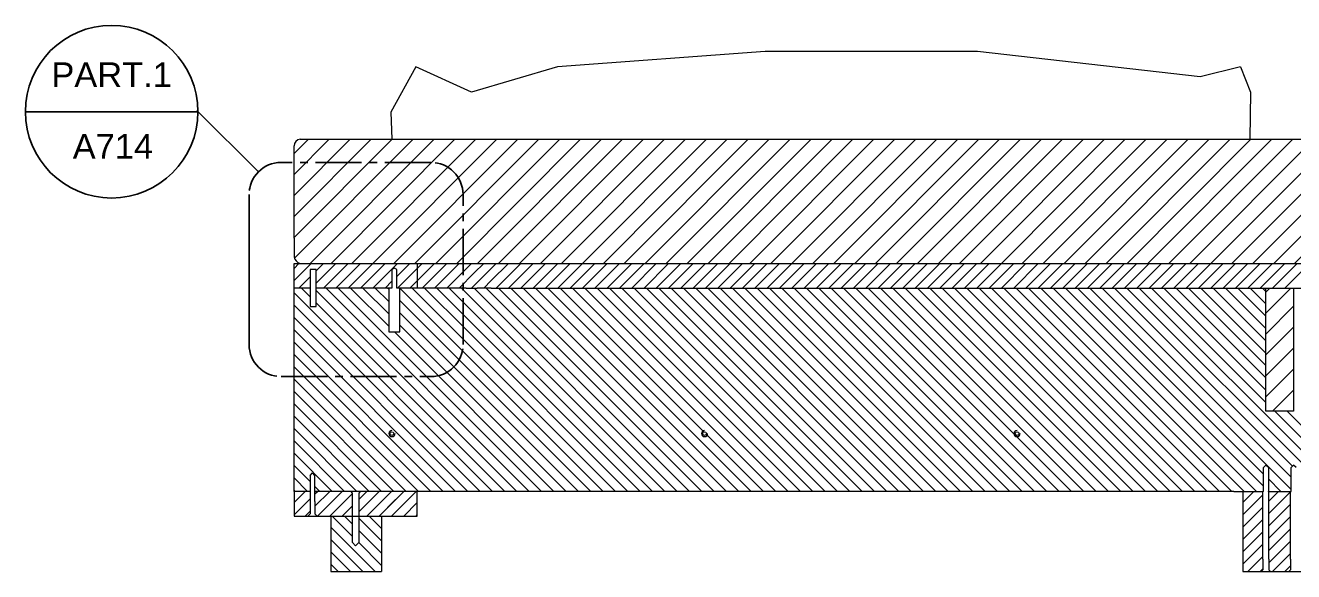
# Model space of a CAD drawing. Header units: centimetres. Extents: x -2268 to 4168, y -1681 to 1458.
# Drawn here: x 83.9 to 186.8, y 712.8 to 757.1 of the extents above; entities that cross this region are included whole.
import ezdxf
from ezdxf.enums import TextEntityAlignment as Align

# ---------------------------------------------------------------- set-up
doc = ezdxf.new("R2010")
doc.units = ezdxf.units.CM
doc.linetypes.add('CENTER2', pattern=[1.125, 0.75, -0.125, 0.125, -0.125])
doc.layers.get('0').update_dxf_attribs({"color": 5})
doc.layers.add('A-SECT A-MCUT', color=7, linetype='Continuous', lineweight=35)
for name, color, linetype in [('ARREDI_attrezzature', 175, 'Continuous'), ('filatura', 8, 'Continuous'), ('particolari', 6, 'Continuous')]:
    doc.layers.add(name, color=color, linetype=linetype)
doc.styles.add('ARIAL', font='Arial.ttf')
pattern_1 = [(45, (-322.3831, 524.3159), (-0.85, 0.85), [])]

msp = doc.modelspace()

# ---------------------------------------------------------------- hatches: boundary and pattern name
h = msp.add_hatch()
h.set_pattern_fill('JIS_WOOD', color=175)
h.set_pattern_definition([(45, (-322.3831, 524.3159), (-0.5, 0.5), [])])
h.paths.add_polyline_path([(115.6655, 717.2679), (115.6655, 719.2679), (113.5688, 719.2679), (111.5688, 717.2679)])
at = {"layer": 'ARREDI_attrezzature'}
h = msp.add_hatch(dxfattribs=at)
h.set_pattern_fill('JIS_WOOD', color=256, scale=1.7)
h.set_pattern_definition(pattern_1)
h.paths.add_polyline_path([(106.1655, 747.8274, 0.4024058), (105.6655, 747.2976), (105.6655, 745.7976), (105.6655, 739.7976), (105.6655, 738.2976, 0.27565902), (106.1655, 737.7679), (121.6655, 737.7679), (249.6655, 737.7679), (265.1655, 737.7679, 0.27565902), (265.6655, 738.2976), (265.6655, 739.7976), (265.6655, 745.7976), (265.6655, 747.3068, 0.42612074), (265.1138, 747.8274)])
at = {"layer": 'particolari'}
h = msp.add_hatch(dxfattribs=at)
h.set_pattern_fill('JIS_WOOD', color=175, scale=1.7)
h.set_pattern_definition(pattern_1)
h.paths.add_polyline_path([(184.5387, 725.7679), (186.7851, 725.7679), (186.7851, 735.7679), (184.5387, 735.7679)])

# ---------------------------------------------------------------- linework, layer by layer
for p, q in [((143.8894, 754.9428), (127.0584, 753.7123)), ((161.1308, 754.9428), (143.8894, 754.9428)), ((179.1932, 752.892), (161.1308, 754.9428)), ((115.5642, 753.7123), (113.5116, 750.0209)), ((120.0798, 751.6615), (115.5642, 753.7123)), ((127.0584, 753.7123), (120.0798, 751.6615)), ((182.4773, 753.7123), (179.1932, 752.892)), ((182.4773, 753.7123), (183.2983, 751.6615)), ((183.2983, 751.6615), (183.2216, 747.8274)), ((113.5116, 750.0209), (113.5973, 747.8274)), ((105.6655, 745.7976), (105.6655, 747.2976)), ((105.6655, 745.7976), (105.6655, 747.2976)), ((106.1655, 747.8274), (265.1655, 747.8274)), ((105.6655, 739.7976), (105.6655, 745.7976)), ((105.6655, 739.7976), (105.6655, 738.2976)), ((105.6655, 735.7679), (105.6655, 737.7679)), ((105.6655, 737.7679), (121.6655, 737.7679)), ((115.6655, 737.7679), (115.6655, 735.7679)), ((121.6655, 737.7679), (249.6655, 737.7679)), ((105.6655, 719.2679), (105.6655, 735.7679)), ((106.9655, 735.7679), (105.6655, 735.7679)), ((113.6121, 735.7679), (107.4655, 735.7679)), ((119.6387, 735.7679), (114.0121, 735.7679)), ((115.6655, 735.7679), (114.3655, 735.7679)), ((119.6387, 735.7679), (119.6387, 735.7679)), ((119.6387, 735.7679), (120.2887, 735.7679)), ((120.2887, 735.7679), (120.5387, 735.7679)), ((120.5387, 735.7679), (120.5387, 735.7679)), ((121.6655, 735.7679), (120.5387, 735.7679)), ((121.6655, 735.7679), (181.9377, 735.7679)), ((181.9377, 735.7679), (249.6655, 735.7679)), ((184.5387, 725.7679), (184.5387, 735.7679)), ((186.7851, 735.7679), (186.7851, 725.7679)), ((186.7851, 725.7679), (184.5387, 725.7679)), ((106.9655, 719.2679), (105.6655, 719.2679)), ((105.6655, 719.2679), (105.6655, 717.2679)), ((121.6655, 719.2679), (107.3655, 719.2679)), ((115.6655, 717.2679), (115.6655, 719.2679)), ((181.9378, 719.2679), (121.6655, 719.2679)), ((181.9378, 719.2679), (182.6655, 719.2679)), ((182.6655, 719.2679), (182.6655, 712.7679)), ((182.6655, 719.2679), (184.2887, 719.2679)), ((184.7887, 719.2679), (186.5351, 719.2679)), ((105.6655, 717.2679), (108.6655, 717.2679)), ((105.6655, 717.2679), (110.4155, 717.2679)), ((105.6655, 717.2679), (115.6655, 717.2679)), ((108.6655, 717.2679), (108.6655, 712.7679)), ((110.9155, 717.2679), (113.9155, 717.2679)), ((112.7621, 717.2679), (112.7621, 712.7679)), ((108.6655, 712.7679), (112.7621, 712.7679)), ((182.6655, 712.7679), (188.6655, 712.7679))]:
    msp.add_line(p, q)
for centre, radius, start, end in [((106.1913, 747.3022), 0.5259, 92.816176, 180.496737), ((106.1913, 747.3022), 0.5259, 92.816176, 180.496737), ((106.3594, 738.4518), 0.7109, 192.520843, 254.166243)]:
    msp.add_arc(centre, radius, start, end)
at = {"layer": 'A-SECT A-MCUT'}
for p, q in [((83.8646, 750.0681), (97.8646, 750.0681)), ((97.7871, 750.174), (102.7754, 745.1857))]:
    msp.add_line(p, q, dxfattribs=at)
at = {"layer": 'A-SECT A-MCUT', "linetype": 'CENTER2', "ltscale": 5}
msp.add_lwpolyline([(102.0155, 731.1894, 0.41421356), (104.6206, 728.5842), (116.7779, 728.5842, 0.41421356), (119.3831, 731.1894), (119.3831, 743.3467, 0.41421356), (116.7779, 745.9519), (104.6206, 745.9519, 0.41421356), (102.0155, 743.3467), (102.0155, 731.1894), (102.0155, 743.3467)], format="xyb", dxfattribs=at)
at = {"layer": 'A-SECT A-MCUT'}
msp.add_circle((90.8646, 750.0681), 7, dxfattribs=at)
at = {"layer": 'ARREDI_attrezzature', "linetype": 'Continuous'}
for p, q in [((105.6655, 737.3645), (106.0688, 737.7679)), ((105.6655, 736.3645), (107.0688, 737.7679)), ((107.4655, 737.1645), (108.0688, 737.7679)), ((107.4655, 736.1645), (109.0688, 737.7679)), ((108.0688, 735.7679), (110.0688, 737.7679)), ((109.0688, 735.7679), (111.0688, 737.7679)), ((110.0688, 735.7679), (112.0688, 737.7679)), ((111.0688, 735.7679), (113.0688, 737.7679)), ((112.0688, 735.7679), (114.0688, 737.7679)), ((114.0121, 736.7111), (115.0688, 737.7679)), ((114.0688, 735.7679), (116.0688, 737.7679)), ((115.0688, 735.7679), (117.0688, 737.7679)), ((116.0688, 735.7679), (118.0688, 737.7679)), ((117.0688, 735.7679), (119.0688, 737.7679)), ((118.0688, 735.7679), (120.0688, 737.7679)), ((119.0688, 735.7679), (120.2887, 736.9877)), ((120.0688, 735.7679), (121.6655, 737.3645)), ((120.2887, 736.9877), (121.0688, 737.7679)), ((106.0688, 735.7679), (106.9655, 736.6645)), ((113.0688, 735.7679), (113.6121, 736.3111)), ((121.0688, 735.7679), (121.6655, 736.3645)), ((121.7621, 719.2679), (105.6655, 735.3645)), ((106.9655, 735.0645), (106.2621, 735.7679)), ((123.7621, 719.2679), (107.4655, 735.5645)), ((124.7621, 719.2679), (108.2621, 735.7679)), ((125.7621, 719.2679), (109.2621, 735.7679)), ((113.3621, 732.6679), (110.2621, 735.7679)), ((113.3621, 733.6679), (111.2621, 735.7679)), ((113.3621, 734.6679), (112.2621, 735.7679)), ((113.3621, 735.6679), (113.2621, 735.7679)), ((130.7621, 719.2679), (114.2621, 735.7679)), ((131.7621, 719.2679), (115.2621, 735.7679)), ((119.6387, 732.3913), (116.2621, 735.7679)), ((120.5387, 732.4913), (117.2621, 735.7679)), ((120.5387, 733.4913), (118.2621, 735.7679)), ((120.5387, 734.4913), (119.2621, 735.7679)), ((136.7621, 719.2679), (120.2887, 735.7679)), ((137.7621, 719.2679), (121.2621, 735.7679)), ((138.7621, 719.2679), (122.2621, 735.7679)), ((139.7621, 719.2679), (123.2621, 735.7679)), ((140.7621, 719.2679), (124.2621, 735.7679)), ((141.7621, 719.2679), (125.2621, 735.7679)), ((142.7621, 719.2679), (126.2621, 735.7679)), ((138.9234, 724.1065), (127.2621, 735.7679)), ((144.7621, 719.2679), (128.2621, 735.7679)), ((145.7621, 719.2679), (129.2621, 735.7679)), ((146.7621, 719.2679), (130.2621, 735.7679)), ((147.7621, 719.2679), (131.2621, 735.7679)), ((148.7621, 719.2679), (132.2621, 735.7679)), ((149.7621, 719.2679), (133.2621, 735.7679)), ((150.7621, 719.2679), (134.2621, 735.7679)), ((151.7621, 719.2679), (135.2621, 735.7679)), ((152.7621, 719.2679), (136.2621, 735.7679)), ((153.7621, 719.2679), (137.2621, 735.7679)), ((154.7621, 719.2679), (138.2621, 735.7679)), ((155.7621, 719.2679), (139.2621, 735.7679)), ((156.7621, 719.2679), (140.2621, 735.7679)), ((157.7621, 719.2679), (141.2621, 735.7679)), ((158.7621, 719.2679), (142.2621, 735.7679)), ((159.7621, 719.2679), (143.2621, 735.7679)), ((160.7621, 719.2679), (144.2621, 735.7679)), ((161.7621, 719.2679), (145.2621, 735.7679)), ((162.7621, 719.2679), (146.2621, 735.7679)), ((163.7621, 719.2679), (147.2621, 735.7679)), ((164.7621, 719.2679), (148.2621, 735.7679)), ((165.7621, 719.2679), (149.2621, 735.7679)), ((166.7621, 719.2679), (150.2621, 735.7679)), ((167.7621, 719.2679), (151.2621, 735.7679)), ((168.7621, 719.2679), (152.2621, 735.7679)), ((169.7621, 719.2679), (153.2621, 735.7679)), ((170.7621, 719.2679), (154.2621, 735.7679)), ((171.7621, 719.2679), (155.2621, 735.7679)), ((172.7621, 719.2679), (156.2621, 735.7679)), ((173.7621, 719.2679), (157.2621, 735.7679)), ((174.7621, 719.2679), (158.2621, 735.7679)), ((175.7621, 719.2679), (159.2621, 735.7679)), ((176.7621, 719.2679), (160.2621, 735.7679)), ((177.7621, 719.2679), (161.2621, 735.7679)), ((178.7621, 719.2679), (162.2621, 735.7679)), ((179.7621, 719.2679), (163.2621, 735.7679)), ((180.7621, 719.2679), (164.2621, 735.7679)), ((181.7621, 719.2679), (165.2621, 735.7679)), ((182.7621, 719.2679), (166.2621, 735.7679)), ((183.7621, 719.2679), (167.2621, 735.7679)), ((184.3387, 719.6913), (168.2621, 735.7679)), ((184.3458, 720.6841), (169.2621, 735.7679)), ((186.5923, 719.4377), (170.2621, 735.7679)), ((186.5923, 720.4377), (171.2621, 735.7679)), ((186.7055, 721.3244), (172.2621, 735.7679)), ((189.7621, 719.2679), (173.2621, 735.7679)), ((190.7621, 719.2679), (174.2621, 735.7679)), ((184.5458, 726.4841), (175.2621, 735.7679)), ((184.5458, 727.4841), (176.2621, 735.7679)), ((184.5458, 728.4841), (177.2621, 735.7679)), ((184.5458, 729.4841), (178.2621, 735.7679)), ((184.5458, 730.4841), (179.2621, 735.7679)), ((184.5458, 731.4841), (180.2621, 735.7679)), ((184.5458, 732.4841), (181.2621, 735.7679)), ((184.5458, 733.4841), (182.2621, 735.7679)), ((184.5458, 734.4841), (183.2621, 735.7679)), ((184.5458, 735.4841), (184.2621, 735.7679)), ((120.7621, 719.2679), (105.6655, 734.3645)), ((122.7621, 719.2679), (107.4655, 734.5645)), ((129.7621, 719.2679), (114.2621, 734.7679)), ((135.7621, 719.2679), (120.5387, 734.4913)), ((119.7621, 719.2679), (105.6655, 733.3645)), ((128.7621, 719.2679), (114.2621, 733.7679)), ((134.7621, 719.2679), (120.5387, 733.4913)), ((118.7621, 719.2679), (105.6655, 732.3645)), ((126.7621, 719.2679), (113.8215, 732.2084)), ((127.7621, 719.2679), (114.2621, 732.7679)), ((132.7621, 719.2679), (119.6387, 732.3913)), ((133.7621, 719.2679), (120.5387, 732.4913)), ((117.7621, 719.2679), (105.6655, 731.3645)), ((116.7621, 719.2679), (105.6655, 730.3645)), ((115.7621, 719.2679), (105.6655, 729.3645)), ((114.7621, 719.2679), (105.6655, 728.3645)), ((113.7621, 719.2679), (105.6655, 727.3645)), ((112.7621, 719.2679), (105.6655, 726.3645)), ((191.7621, 719.2679), (185.2621, 725.7679)), ((192.7621, 719.2679), (186.2621, 725.7679)), ((111.7621, 719.2679), (105.6655, 725.3645)), ((110.7621, 719.2679), (105.6655, 724.3645)), ((143.7621, 719.2679), (139.1193, 723.9106)), ((109.7621, 719.2679), (105.6655, 723.3645)), ((108.7621, 719.2679), (105.6655, 722.3645)), ((106.9655, 720.0645), (105.6655, 721.3645)), ((106.7621, 719.2679), (105.6655, 720.3645)), ((107.7621, 719.2679), (107.3655, 719.6645)), ((185.7621, 719.2679), (184.7458, 720.2841)), ((105.7621, 719.2679), (105.6655, 719.3645)), ((105.6655, 718.3645), (106.5688, 719.2679)), ((105.6655, 717.3645), (106.9655, 718.6645)), ((107.3655, 719.0645), (107.5688, 719.2679)), ((107.3655, 718.0645), (108.5688, 719.2679)), ((107.5688, 717.2679), (109.5688, 719.2679)), ((108.5688, 717.2679), (110.4155, 719.1145)), ((110.9155, 717.6145), (112.5688, 719.2679)), ((110.9155, 718.6145), (111.5688, 719.2679)), ((111.5688, 717.2679), (113.5688, 719.2679)), ((112.5688, 717.2679), (113.9155, 718.6145)), ((182.6655, 718.3645), (183.5688, 719.2679)), ((182.6655, 717.3645), (184.2887, 718.9877)), ((184.7621, 719.2679), (184.7387, 719.2913)), ((184.7887, 718.4877), (185.5688, 719.2679)), ((184.7887, 717.4877), (186.5351, 719.2341)), ((106.5688, 717.2679), (106.9655, 717.6645)), ((109.5688, 717.2679), (110.4155, 718.1145)), ((182.6655, 716.3645), (184.2887, 717.9877)), ((184.7887, 716.4877), (186.5351, 718.2341)), ((112.2621, 712.7679), (108.6655, 716.3645)), ((110.4155, 715.6145), (108.7621, 717.2679)), ((110.4155, 716.6145), (109.7621, 717.2679)), ((112.7621, 715.2679), (110.9155, 717.1145)), ((112.7621, 716.2679), (111.7621, 717.2679)), ((182.6655, 715.3645), (184.2887, 716.9877)), ((184.7887, 715.4877), (186.5351, 717.2341)), ((111.2621, 712.7679), (108.6655, 715.3645)), ((112.7621, 714.2679), (110.9155, 716.1145)), ((182.6655, 714.3645), (184.2887, 715.9877)), ((184.7887, 714.4877), (186.5351, 716.2341)), ((110.2621, 712.7679), (108.6655, 714.3645)), ((112.7621, 713.2679), (110.9138, 715.1162)), ((182.6655, 713.3645), (184.2887, 714.9877)), ((184.7887, 713.4877), (186.5351, 715.2341)), ((109.2621, 712.7679), (108.6655, 713.3645)), ((183.0688, 712.7679), (184.2887, 713.9877)), ((185.0688, 712.7679), (186.5351, 714.2341)), ((184.0688, 712.7679), (184.2887, 712.9877)), ((186.0688, 712.7679), (186.5351, 713.2341))]:
    msp.add_line(p, q, dxfattribs=at)
at = {"layer": 'ARREDI_attrezzature', "linetype": 'Continuous', "ltscale": 2}
for p, q in [((121.6655, 737.3645), (122.0688, 737.7679)), ((121.6655, 736.3645), (123.0688, 737.7679)), ((122.0688, 735.7679), (124.0688, 737.7679)), ((123.0688, 735.7679), (125.0688, 737.7679)), ((124.0688, 735.7679), (126.0688, 737.7679)), ((125.0688, 735.7679), (127.0688, 737.7679)), ((126.0688, 735.7679), (128.0688, 737.7679)), ((127.0688, 735.7679), (129.0688, 737.7679)), ((128.0688, 735.7679), (130.0688, 737.7679)), ((129.0688, 735.7679), (131.0688, 737.7679)), ((130.0688, 735.7679), (132.0688, 737.7679)), ((131.0688, 735.7679), (133.0688, 737.7679)), ((132.0688, 735.7679), (134.0688, 737.7679)), ((133.0688, 735.7679), (135.0688, 737.7679)), ((134.0688, 735.7679), (136.0688, 737.7679)), ((135.0688, 735.7679), (137.0688, 737.7679)), ((136.0688, 735.7679), (138.0688, 737.7679)), ((137.0688, 735.7679), (139.0688, 737.7679)), ((138.0688, 735.7679), (140.0688, 737.7679)), ((139.0688, 735.7679), (141.0688, 737.7679)), ((140.0688, 735.7679), (142.0688, 737.7679)), ((141.0688, 735.7679), (143.0688, 737.7679)), ((142.0688, 735.7679), (144.0688, 737.7679)), ((143.0688, 735.7679), (145.0688, 737.7679)), ((144.0688, 735.7679), (146.0688, 737.7679)), ((145.0688, 735.7679), (147.0688, 737.7679)), ((146.0688, 735.7679), (148.0688, 737.7679)), ((147.0688, 735.7679), (149.0688, 737.7679)), ((148.0688, 735.7679), (150.0688, 737.7679)), ((149.0688, 735.7679), (151.0688, 737.7679)), ((150.0688, 735.7679), (152.0688, 737.7679)), ((151.0688, 735.7679), (153.0688, 737.7679)), ((152.0688, 735.7679), (154.0688, 737.7679)), ((153.0688, 735.7679), (155.0688, 737.7679)), ((154.0688, 735.7679), (156.0688, 737.7679)), ((155.0688, 735.7679), (157.0688, 737.7679)), ((156.0688, 735.7679), (158.0688, 737.7679)), ((157.0688, 735.7679), (159.0688, 737.7679)), ((158.0688, 735.7679), (160.0688, 737.7679)), ((159.0688, 735.7679), (161.0688, 737.7679)), ((160.0688, 735.7679), (162.0688, 737.7679)), ((161.0688, 735.7679), (163.0688, 737.7679)), ((162.0688, 735.7679), (164.0688, 737.7679)), ((163.0688, 735.7679), (165.0688, 737.7679)), ((164.0688, 735.7679), (166.0688, 737.7679)), ((165.0688, 735.7679), (167.0688, 737.7679)), ((166.0688, 735.7679), (168.0688, 737.7679)), ((167.0688, 735.7679), (169.0688, 737.7679)), ((168.0688, 735.7679), (170.0688, 737.7679)), ((169.0688, 735.7679), (171.0688, 737.7679)), ((170.0688, 735.7679), (172.0688, 737.7679)), ((171.0688, 735.7679), (173.0688, 737.7679)), ((172.0688, 735.7679), (174.0688, 737.7679)), ((173.0688, 735.7679), (175.0688, 737.7679)), ((174.0688, 735.7679), (176.0688, 737.7679)), ((175.0688, 735.7679), (177.0688, 737.7679)), ((176.0688, 735.7679), (178.0688, 737.7679)), ((177.0688, 735.7679), (179.0688, 737.7679)), ((178.0688, 735.7679), (180.0688, 737.7679)), ((179.0688, 735.7679), (181.0688, 737.7679)), ((180.0688, 735.7679), (182.0688, 737.7679)), ((181.0688, 735.7679), (183.0688, 737.7679)), ((182.0688, 735.7679), (184.0688, 737.7679)), ((183.0688, 735.7679), (185.0688, 737.7679)), ((184.0688, 735.7679), (186.0688, 737.7679)), ((185.0688, 735.7679), (187.0688, 737.7679)), ((186.0688, 735.7679), (188.0688, 737.7679))]:
    msp.add_line(p, q, dxfattribs=at)
at = {"layer": 'filatura'}
for centre, start, end in [((113.6155, 723.9679), 90, 180), ((113.6155, 723.9679), 180, 0), ((138.9806, 723.9679), 90, 180), ((138.9806, 723.9679), 180, 0), ((164.3458, 723.9679), 90, 180), ((164.3458, 723.9679), 180, 0)]:
    msp.add_arc(centre, 0.25, start, end, dxfattribs=at)
at = {"layer": 'particolari'}
for p, q in [((113.8121, 737.3833), (113.6121, 737.2679)), ((113.6121, 737.2679), (113.6121, 735.7679)), ((114.0121, 737.2679), (113.8121, 737.3833)), ((114.0121, 735.7679), (114.0121, 737.2679)), ((113.3621, 735.7679), (113.3621, 733.2101)), ((114.2621, 732.2084), (114.2621, 735.7679)), ((113.3621, 733.2101), (113.3621, 732.2084)), ((113.3621, 732.2084), (114.2621, 732.2084)), ((106.9655, 720.5679), (107.1655, 720.7679)), ((106.9655, 720.5679), (106.9655, 718.5679)), ((107.3655, 720.5679), (107.1655, 720.7679)), ((107.3655, 718.4581), (107.3655, 720.5679)), ((184.3387, 721.2111), (184.5387, 721.4111)), ((184.3387, 719.2679), (184.3387, 721.2111)), ((184.7387, 721.2111), (184.5387, 721.4111)), ((184.7387, 721.2111), (184.7387, 719.2679)), ((186.5851, 721.2111), (186.7851, 721.4111)), ((186.5851, 719.2679), (186.5851, 721.2111)), ((186.9851, 721.2111), (186.7851, 721.4111)), ((106.9655, 718.5679), (106.9655, 717.4581)), ((107.3655, 718.4581), (107.3655, 717.4581)), ((110.4155, 719.1326), (110.2923, 719.2679)), ((110.4155, 715.1179), (110.4155, 719.1326)), ((111.0387, 719.2679), (110.9155, 719.1326)), ((110.9155, 719.1326), (110.9155, 715.1179)), ((184.2887, 713.7679), (184.2887, 719.2679)), ((184.3387, 719.2679), (184.2887, 719.2679)), ((184.7887, 719.2679), (184.7387, 719.2679)), ((184.7887, 713.7679), (184.7887, 719.2679)), ((186.5351, 713.7679), (186.5351, 719.2679)), ((186.5351, 719.2679), (186.5851, 719.2679)), ((106.9655, 717.4581), (106.7923, 717.2679)), ((107.3655, 717.4581), (107.5387, 717.2679)), ((110.6655, 714.8679), (110.4155, 715.1179)), ((110.9155, 715.1179), (110.6655, 714.8679)), ((184.2887, 713.7679), (184.2887, 712.9032)), ((184.7887, 713.7679), (184.7887, 712.9032)), ((186.5351, 713.7679), (186.5351, 712.9032)), ((184.2887, 712.9032), (184.1655, 712.7679)), ((184.7887, 712.9032), (184.9119, 712.7679)), ((186.5351, 712.9032), (186.4119, 712.7679))]:
    msp.add_line(p, q, dxfattribs=at)
msp.add_lwpolyline([(107.4655, 734.3679), (107.4655, 736.2679), (107.4655, 737.1679), (107.4655, 737.2679), (107.3655, 737.2679), (107.0655, 737.2679), (106.9655, 737.2679), (106.9655, 737.1679), (106.9655, 734.3679), (106.9655, 734.2679), (107.0655, 734.2679), (107.3655, 734.2679), (107.4655, 734.2679)], close=True, dxfattribs=at)
for centre in [(113.6155, 723.9679), (138.9806, 723.9679), (164.3458, 723.9679)]:
    msp.add_circle(centre, 0.15, dxfattribs=at)

# ---------------------------------------------------------------- texts
at = {"style": 'ARIAL'}
msp.add_attdef('PART.1', text='1', height=2, dxfattribs=at).set_placement((90.8646, 754.0681), align=Align.TOP_CENTER)
msp.add_attdef('A714', (87.7092, 746.2538), '', height=2, dxfattribs=at)

doc.saveas('drawing.dxf')
